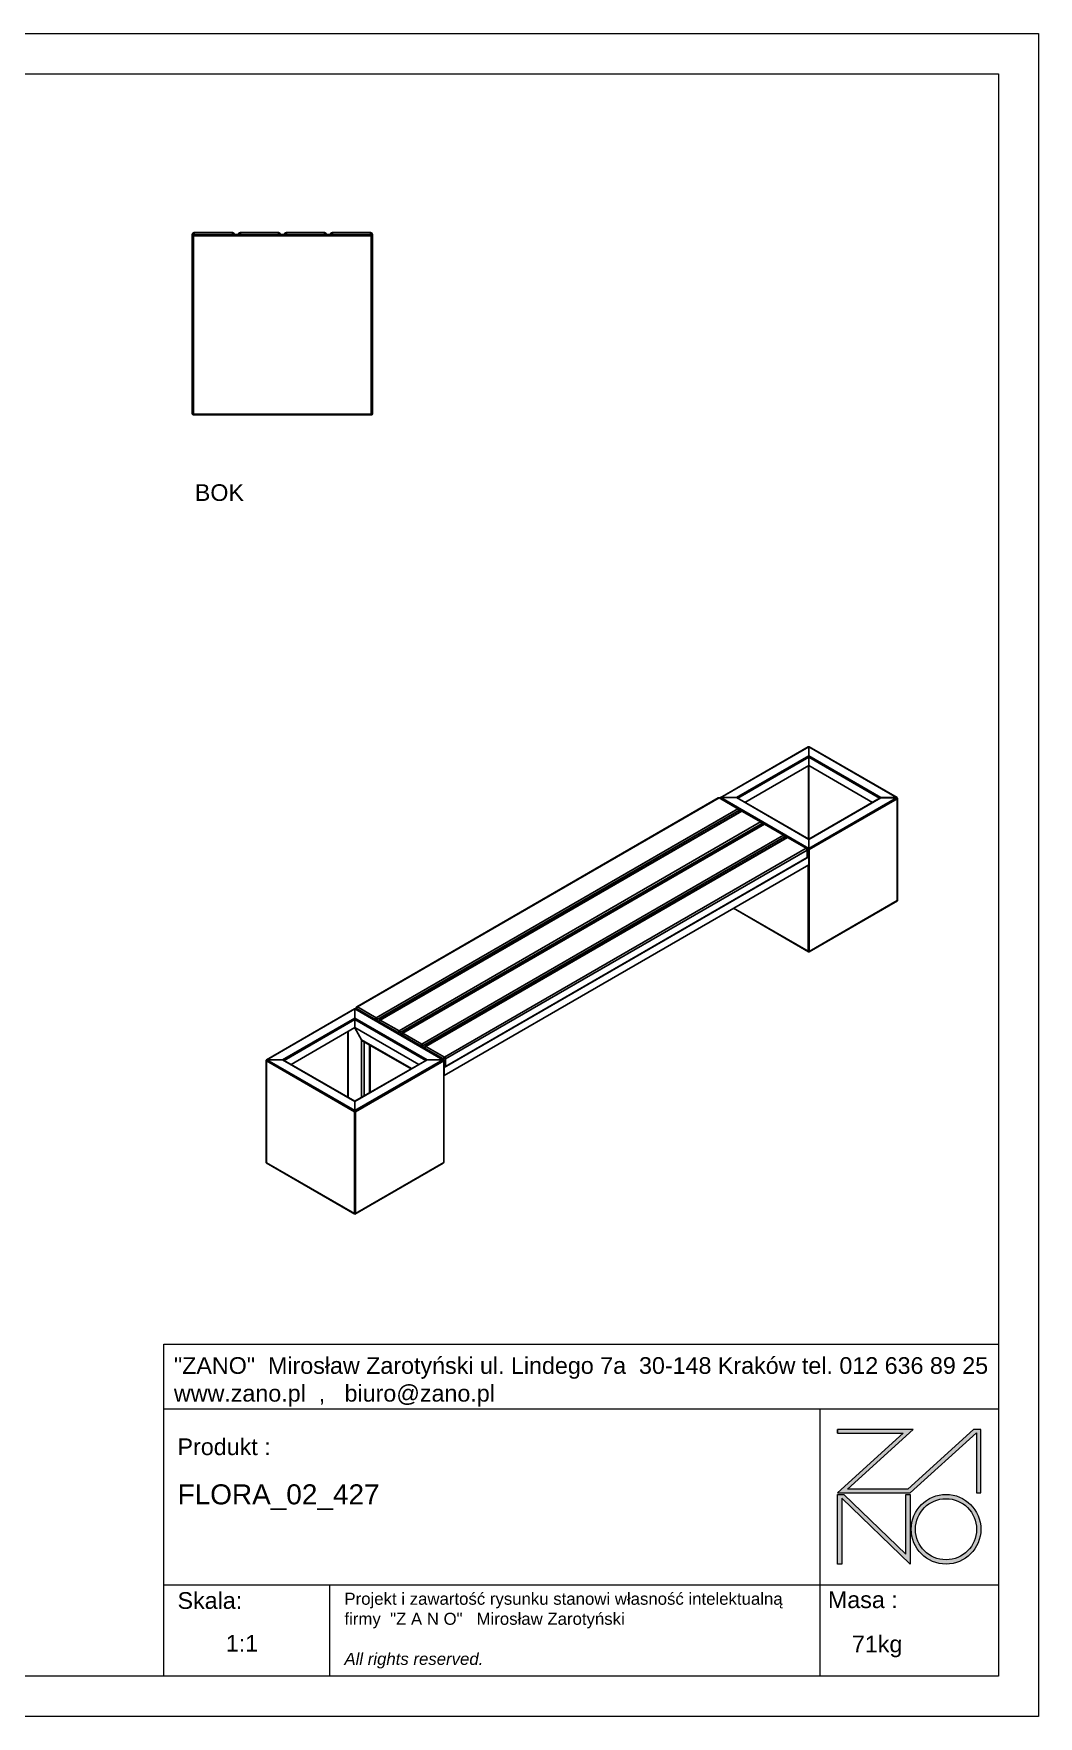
# Model space of a CAD drawing. Header units: millimetres. Extents: x -3518 to 2422, y -6371 to -2171.
# Drawn here: x -88 to 2422, y -6371 to -2171 of the extents above; entities that cross this region are included whole.
import ezdxf

# ---------------------------------------------------------------- set-up
doc = ezdxf.new("R2010")
doc.units = ezdxf.units.MM
doc.layers.add('tabelka', color=155, linetype='Continuous')
doc.layers.add('WYMIAR', color=96, linetype='Continuous')

# ---------------------------------------------------------------- blocks, each defined once
blk = doc.blocks.new('zano')
at = {"layer": 'Defpoints', "lineweight": 5}
for points in [[(6270.2, 3716.2), (6270.2, 3707.4), (6434.8, 3707.4), (6270.2, 3558.4), (6452.4, 3558.4), (6617.9, 3708.2), (6617.9, 3558.4), (6628.6, 3558.4), (6628.6, 3716.2), (6610.7, 3716.2), (6446.1, 3567.2), (6295.4, 3567.2), (6459.9, 3716.2), (6270.2, 3716.2), (6270.2, 3707.4)], [(6270.2, 3554.4), (6286.2, 3554.4), (6441.7, 3405.6), (6441.7, 3554.4), (6452.4, 3554.4), (6452.4, 3380.5), (6281, 3544.6), (6281, 3380.5), (6270.2, 3380.5)]]:
    blk.add_hatch(color=251, dxfattribs=at).paths.add_polyline_path(points)
h = blk.add_hatch(color=251, dxfattribs=at)
h.paths.add_polyline_path([(6454.7, 3467.4, 1), (6628.6, 3467.4, 1)])
h.paths.add_polyline_path([(6617.9, 3467.4, -1), (6465.4, 3467.4, -1)], flags=16)
at = {"layer": 'Defpoints', "color": 251, "lineweight": 5}
blk.add_lwpolyline([(6434.8, 3707.4), (6270.2, 3558.4), (6452.4, 3558.4), (6617.9, 3708.2), (6617.9, 3558.4), (6628.6, 3558.4), (6628.6, 3716.2), (6610.7, 3716.2), (6446.1, 3567.2), (6295.4, 3567.2), (6459.9, 3716.2), (6270.2, 3716.2), (6270.2, 3707.4), (6432.1, 3707.4)], dxfattribs=at)
for points in [[(6270.2, 3716.2), (6270.2, 3707.4), (6434.8, 3707.4), (6270.2, 3558.4), (6452.4, 3558.4), (6617.9, 3708.2), (6617.9, 3558.4), (6628.6, 3558.4), (6628.6, 3716.2), (6610.7, 3716.2), (6446.1, 3567.2), (6295.4, 3567.2), (6459.9, 3716.2), (6270.2, 3716.2), (6270.2, 3707.4)], [(6270.2, 3554.4), (6286.2, 3554.4), (6441.7, 3405.6), (6441.7, 3554.4), (6452.4, 3554.4), (6452.4, 3380.5), (6281, 3544.6), (6281, 3380.5), (6270.2, 3380.5)]]:
    blk.add_lwpolyline(points, close=True, dxfattribs=at)
for radius in [87, 76.3]:
    blk.add_circle((6541.7, 3467.4), radius, dxfattribs=at)
blk = doc.blocks.new('TABELA')
at = {"layer": 'tabelka', "lineweight": 5}
for p, q in [((4587.4, 3929.4), (6672.4, 3929.4)), ((4587.4, 3767.6), (4587.4, 3929.4)), ((4587.4, 3929.4), (6672.4, 3929.4)), ((6226.5, 3767.6), (6226.5, 3329)), ((4587.4, 3329), (6672.4, 3329)), ((5001.6, 3329), (5001.6, 3100.4)), ((6226.5, 3329), (6226.5, 3100.4))]:
    blk.add_line(p, q, dxfattribs=at)
blk.add_lwpolyline([(4587.4, 3767.6), (6672.4, 3767.6), (6672.4, 3100.4), (4587.4, 3100.4)], close=True, dxfattribs=at)
blk.add_blockref('zano', (0, 0))
at = {"layer": 'tabelka', "lineweight": 5, "attachment_point": 1}
for s, insert, char_height, width in [('{\\fArial|b0|i0|c238|p34;"ZANO"  Mirosław Zarotyński ul. Lindego 7a  30-148 Kraków tel. 012 636 89 25\\Pwww.zano.pl  ,   biuro@zano.pl}', (4613, 3896.9), 41.595, 2040.38), ('{\\fArial|b0|i0|c238|p34;Produkt : }', (4622, 3694.1), 41.595, 265.273), ('{\\fArial|b0|i0|c238|p34;FLORA_02_427 }', (4622, 3579.5), 50, 713.135), ('{\\fArial|b0|i0|c238|p34;Skala: }', (4622, 3310.3), 41.595, 191.675), ('{\\fArial|b0|i0|c238|p34;Masa :}', (6246.7, 3312.2), 41.595, 200.457), ('{\\fArial|b0|i0|c238|p34;1:1}', (4742.5, 3203.5), 41.595, 42.482), ('{\\fArial|b0|i0|c238|p34;71kg}', (6306.7, 3201.8), 41.595, 42.482)]:
    blk.add_mtext(s, dxfattribs=dict(at, insert=insert, char_height=char_height, width=width))
at = {"layer": 'tabelka', "color": 1, "lineweight": 5, "insert": (5038.9, 3308.9), "char_height": 30, "width": 1186.12, "attachment_point": 1}
blk.add_mtext('{\\fArial|b0|i0|c0|p34;Projekt i zawartość rysunku stanowi własność intelektualną firmy \\fArial|b0|i0|c238|p34; "Z A N O"   Mirosław Zarotyński\\fArial|b0|i1|c238|p34;\\P\\PAll rights reserved.}', dxfattribs=at)
blk = doc.blocks.new('izometria')
for p, q in [((-5038.4, 1759), (-5352.8, 1577.5)), ((-5350.9, 1577.6), (-5036.9, 1758.8)), ((-5036.9, 1758.8), (-5036.9, 1726.5)), ((-5036.8, 1758.8), (-4723, 1577.6)), ((-5036.8, 1726.5), (-5036.8, 1758.8)), ((-4721.4, 1577.7), (-5035.4, 1759)), ((-5295, 1577.6), (-5036.9, 1726.5)), ((-5036.9, 1721.6), (-5289.9, 1575.6)), ((-5036.9, 1692.2), (-5264.4, 1560.9)), ((-5037.6, 1691.9), (-5037.6, 1430)), ((-5036.9, 1721.6), (-5036.9, 1692.2)), ((-5036.8, 1726.5), (-4778.9, 1577.6)), ((-5036.8, 1692.2), (-5036.8, 1721.6)), ((-4783.9, 1575.6), (-5036.8, 1721.6)), ((-4809.4, 1560.9), (-5036.8, 1692.2)), ((-5036.2, 1430), (-5036.2, 1691.9)), ((-5359.4, 1576.8), (-6649.8, 831.8)), ((-5356.9, 1576.5), (-6647.3, 831.6)), ((-5289.7, 1537.8), (-5356.9, 1576.5)), ((-5287.2, 1538), (-5354.4, 1576.8)), ((-5350.9, 1577.6), (-5036.9, 1396.3)), ((-5350.9, 1577.6), (-5350.9, 1577.6)), ((-5295, 1577.6), (-5350.9, 1577.6)), ((-5036.9, 1428.6), (-5295, 1577.6)), ((-5036.9, 1429.6), (-5292, 1576.8)), ((-4723, 1577.5), (-5036.9, 1396.3)), ((-4778.9, 1577.5), (-5036.9, 1428.6)), ((-4781.9, 1576.8), (-5036.9, 1429.6)), ((-4720.8, 1573.9), (-5035.5, 1392.2)), ((-4778.9, 1577.6), (-4778.9, 1577.5)), ((-4723, 1577.6), (-4778.9, 1577.6)), ((-4778.9, 1577.5), (-4723, 1577.5)), ((-4721.5, 1576), (-4720.8, 1576.3)), ((-4720.8, 1573.9), (-4720.8, 1210.5)), ((-4719.9, 1211.7), (-4719.9, 1575.1)), ((-6580.2, 792.8), (-5289.7, 1537.8)), ((-5286.2, 1531.6), (-6576.6, 786.7)), ((-5278, 1529.8), (-6568.5, 784.9)), ((-5275.5, 1529.6), (-6566, 784.6)), ((-5286.2, 1525.2), (-5286.2, 1531.6)), ((-5277.3, 1530.2), (-5284.8, 1534.5)), ((-5284.7, 1526), (-5284.7, 1533.7)), ((-5208.4, 1490.8), (-5275.5, 1529.6)), ((-5205.9, 1491.1), (-5273, 1529.8)), ((-6498.8, 745.8), (-5208.4, 1490.8)), ((-5204.8, 1484.7), (-6495.3, 739.7)), ((-5196.7, 1482.9), (-6487.2, 737.9)), ((-5194.2, 1482.7), (-6484.7, 737.7)), ((-6417.5, 698.9), (-5127.1, 1443.9)), ((-5204.8, 1478.2), (-5204.8, 1484.7)), ((-5196, 1483.3), (-5203.4, 1487.6)), ((-5203.4, 1479.1), (-5203.4, 1486.7)), ((-5127.1, 1443.9), (-5194.2, 1482.7)), ((-5124.6, 1444.1), (-5191.7, 1482.9)), ((-5114.7, 1436.3), (-5122.1, 1440.6)), ((-5123.5, 1437.7), (-6414, 692.8)), ((-5115.4, 1436), (-6405.9, 691)), ((-5112.9, 1435.7), (-6403.4, 690.7)), ((-6336.2, 652), (-5045.7, 1396.9)), ((-5042.2, 1390.8), (-6332.7, 645.8)), ((-5123.5, 1431.3), (-5123.5, 1437.7)), ((-5122.1, 1432.1), (-5122.1, 1439.8)), ((-5045.7, 1396.9), (-5112.9, 1435.7)), ((-5043.2, 1397.2), (-5110.4, 1436)), ((-5042.2, 1363.9), (-5042.2, 1390.8)), ((-5038.3, 1392.2), (-5040.8, 1393.7)), ((-5040.7, 1365.9), (-5040.7, 1392.8)), ((-5036.9, 1393.1), (-5038.3, 1392.2)), ((-5038.3, 1392.2), (-5038.3, 1367.7)), ((-5036.9, 1428.6), (-5036.9, 1396.3)), ((-5036.9, 1428.6), (-5036.9, 1396.3)), ((-5036.9, 1396.3), (-5036.9, 1394.7)), ((-5036.9, 1394.7), (-5036.9, 1396.3)), ((-5036.9, 1393.1), (-5036.9, 1366.9)), ((-5036.9, 1393.1), (-5035.5, 1392.2)), ((-5036.9, 1393.1), (-5036.9, 1029.7)), ((-5035.5, 1392.2), (-5035.5, 1028.9)), ((-5036.9, 1366.9), (-6338, 615.8)), ((-5036.9, 1338.3), (-6338, 587.2)), ((-6332.7, 618.9), (-5042.2, 1363.9)), ((-5040.7, 1369.1), (-5036.9, 1366.9)), ((-5036.9, 1366.9), (-5040.7, 1366.9)), ((-5038.3, 1337.5), (-5038.3, 1029.7)), ((-5036.9, 1338.3), (-5036.9, 1366.9)), ((-5036.9, 1338.3), (-5036.9, 1030.5)), ((-5035.5, 1028.9), (-4720.8, 1210.5)), ((-4720.1, 1210.1), (-5035.5, 1028.1)), ((-4720.1, 1210.1), (-4720.1, 1211.2)), ((-5305.8, 1183.1), (-5037.7, 1028.3)), ((-5304.9, 1183.6), (-5038.3, 1029.7)), ((-5036.9, 1030.5), (-5038.3, 1029.7)), ((-5036.9, 1030.5), (-5036.9, 1030.5)), ((-5036.9, 1030.5), (-5036.9, 1030.5)), ((-5036.9, 1029.7), (-5035.5, 1028.9)), ((-5036.9, 1028.2), (-5036.6, 1029.5)), ((-5036.9, 1028.2), (-5036.2, 1027.8)), ((-5036.2, 1027.8), (-5035.9, 1029.1)), ((-6657.2, 824.4), (-6971.6, 642.9)), ((-6970.1, 642.8), (-6656.2, 824)), ((-6914.2, 642.8), (-6656.2, 791.8)), ((-6656.2, 786.9), (-6909.1, 640.8)), ((-6656.2, 791.8), (-6656.2, 824)), ((-6342.2, 642.8), (-6656.2, 824)), ((-6656.2, 791.8), (-6398.1, 642.8)), ((-6656.2, 757.5), (-6656.2, 786.9)), ((-6403.2, 640.8), (-6656.2, 786.9)), ((-6340.2, 642.6), (-6655.2, 824.5)), ((-6652.3, 827.5), (-6652.3, 822.8)), ((-6583.7, 786.7), (-6650.9, 825.4)), ((-6650.9, 825.4), (-6650.9, 822)), ((-6647.3, 831.6), (-6580.2, 792.8)), ((-6583.7, 783.2), (-6583.7, 786.7)), ((-6576.6, 786.7), (-6576.6, 779.1)), ((-6571, 780.5), (-6571, 775.9)), ((-6566, 784.6), (-6498.8, 745.8)), ((-6656.2, 757.5), (-6883.7, 626.1)), ((-6681.8, 742.7), (-6681.8, 509.6)), ((-6679.9, 743.8), (-6679.9, 508.5)), ((-6657.1, 757), (-6632.4, 714.3)), ((-6428.7, 626.1), (-6656.2, 757.5)), ((-6502.4, 739.7), (-6569.6, 778.5)), ((-6569.6, 778.5), (-6569.6, 775)), ((-6502.4, 736.2), (-6502.4, 739.7)), ((-6495.3, 739.7), (-6495.3, 732.2)), ((-6489.7, 733.6), (-6489.7, 728.9)), ((-6421.1, 692.8), (-6488.2, 731.6)), ((-6488.2, 731.6), (-6488.2, 728.1)), ((-6484.7, 737.7), (-6417.5, 698.9)), ((-6632.4, 714.3), (-6632.4, 508.5)), ((-6454.2, 611.4), (-6632.4, 714.3)), ((-6627.9, 709.5), (-6456.1, 610.3)), ((-6623.4, 706.9), (-6623.4, 513.7)), ((-6604.1, 695.8), (-6604.1, 524.8)), ((-6602.3, 525.9), (-6602.3, 694.7)), ((-6421.1, 689.3), (-6421.1, 692.8)), ((-6414, 692.8), (-6414, 685.2)), ((-6408.4, 686.7), (-6408.4, 682)), ((-6339.7, 645.8), (-6406.9, 684.6)), ((-6406.9, 684.6), (-6406.9, 681.1)), ((-6403.4, 690.7), (-6336.2, 652)), ((-6973.1, 640.3), (-6973.1, 277)), ((-6971.6, 641.2), (-6972.2, 641.5)), ((-6658.3, 457.9), (-6972.2, 639.1)), ((-6972.2, 639.1), (-6972.2, 275.7)), ((-6914.2, 642.8), (-6970.1, 642.8)), ((-6656.2, 461.6), (-6970.1, 642.7)), ((-6970.1, 642.7), (-6914.2, 642.7)), ((-6914.2, 642.7), (-6914.2, 642.8)), ((-6656.2, 493.8), (-6914.2, 642.7)), ((-6656.2, 494.8), (-6911.2, 642)), ((-6342.2, 642.8), (-6656.1, 461.6)), ((-6398.1, 642.8), (-6656.1, 493.8)), ((-6401.1, 642.1), (-6656.1, 494.8)), ((-6339.4, 639.5), (-6654.1, 457.9)), ((-6342.2, 642.8), (-6398.1, 642.8)), ((-6339.9, 640.8), (-6339.4, 641.1)), ((-6339.7, 642.2), (-6339.7, 645.8)), ((-6339.4, 639.5), (-6339.4, 641.1)), ((-6339.4, 276.1), (-6339.4, 639.5)), ((-6338, 615.8), (-6339.4, 616.6)), ((-6338, 615.8), (-6338, 618.2)), ((-6338, 587.2), (-6338, 615.8)), ((-6332.7, 645.8), (-6332.7, 618.9)), ((-6338, 587.2), (-6339.4, 588.1)), ((-6656.2, 493.8), (-6656.2, 461.6)), ((-6656.1, 461.6), (-6656.1, 493.8)), ((-6656.9, 458.7), (-6658.3, 457.9)), ((-6658.3, 94.5), (-6658.3, 457.9)), ((-6655.6, 459.3), (-6656.8, 458.7)), ((-6656.2, 459.9), (-6656.2, 461.6)), ((-6656.1, 459.9), (-6656.1, 461.6)), ((-6655.5, 458.7), (-6654.1, 457.9)), ((-6654.1, 94.5), (-6654.1, 457.9)), ((-6973, 275.3), (-6973, 276.4)), ((-6656.2, 92.5), (-6973, 275.3)), ((-6658.3, 94.5), (-6972.2, 275.7)), ((-6340.8, 274.5), (-6656.2, 92.5)), ((-6654.1, 94.5), (-6339.4, 276.1)), ((-6340.1, 275.1), (-6340.3, 275.6)), ((-6656.2, 92.5), (-6656.2, 94))]:
    blk.add_line(p, q)
at = {"flags": 128}
for points in [[(-5036.8, 1758.1), (-5036.9, 1758.1), (-5036.9, 1758.1)], [(-5036.8, 1756.9), (-5036.9, 1756.9), (-5036.9, 1756.9)], [(-5036.9, 1726.5), (-5036.9, 1726), (-5036.9, 1725.4), (-5036.9, 1724.8), (-5036.9, 1724.1), (-5036.9, 1723.4), (-5036.9, 1722.7), (-5036.9, 1722.2), (-5036.9, 1721.6)], [(-5036.8, 1721.6), (-5036.8, 1722.1), (-5036.8, 1722.6), (-5036.8, 1723.2), (-5036.8, 1723.8), (-5036.8, 1724.4), (-5036.8, 1725), (-5036.8, 1725.5), (-5036.8, 1726.1), (-5036.8, 1726.5)], [(-5036.9, 1429.6), (-5036.9, 1429.6), (-5036.9, 1429.5), (-5036.9, 1429.3), (-5036.9, 1429), (-5036.9, 1428.6)], [(-5036.9, 1428.6), (-5036.9, 1429), (-5036.9, 1429.3), (-5036.9, 1429.5), (-5036.9, 1429.6), (-5036.9, 1429.6)], [(-5036.9, 1394.7), (-5036.9, 1394.5), (-5036.9, 1394.4), (-5036.9, 1394.2), (-5036.9, 1394), (-5036.9, 1393.8), (-5036.9, 1393.6), (-5036.9, 1393.4), (-5036.9, 1393.2), (-5036.9, 1393.1)], [(-5038.3, 1029.7), (-5038.3, 1029.3), (-5038.2, 1029), (-5038.1, 1028.7), (-5037.9, 1028.5), (-5037.7, 1028.3), (-5037.5, 1028.2), (-5037.2, 1028.2), (-5036.9, 1028.2)], [(-6656.2, 786.9), (-6656.2, 787.3), (-6656.2, 787.9), (-6656.2, 788.4), (-6656.2, 789), (-6656.2, 789.6), (-6656.2, 790.2), (-6656.2, 790.8), (-6656.2, 791.3), (-6656.2, 791.8)], [(-6656.2, 791.8), (-6656.2, 791.3), (-6656.2, 790.8), (-6656.2, 790.2), (-6656.2, 789.6), (-6656.2, 789), (-6656.2, 788.4), (-6656.2, 787.9), (-6656.2, 787.3), (-6656.2, 786.9)], [(-6656.2, 494.8), (-6656.2, 494.8), (-6656.2, 494.7), (-6656.2, 494.5), (-6656.2, 494.2), (-6656.2, 493.8)], [(-6656.1, 493.8), (-6656.1, 494.2), (-6656.1, 494.6), (-6656.1, 494.8), (-6656.1, 494.8)]]:
    blk.add_lwpolyline(points, dxfattribs=at)
for centre, radius, start, end in [((-5356.9, 1572.5), 5, 60.00269, 119.99731), ((-5358.3, 1574.5), 2.51, 54.38247, 114.30751), ((-5355.4, 1574.5), 2.51, 65.69196, 125.61853), ((-4721.3, 1575.1), 1.31, 290.77509, 69.22442), ((-5288.2, 1535.7), 2.51, 65.69196, 125.61853), ((-5293.8, 1531.3), 7.68, 2.6056, 57.39445), ((-5289.7, 1533.7), 5, 0, 60.00269), ((-5287.2, 1533.9), 2.51, 294.37219, 354.30824), ((-5275.5, 1525.5), 5, 60.00269, 119.99731), ((-5277, 1527.6), 2.51, 54.38277, 114.30709), ((-5274.1, 1527.6), 2.51, 65.69196, 125.61853), ((-5206.9, 1488.8), 2.51, 65.69196, 125.61853), ((-5212.5, 1484.3), 7.68, 2.60556, 57.39447), ((-5208.4, 1486.7), 5, 0, 60.00269), ((-5205.9, 1487), 2.51, 294.37218, 354.30806), ((-5194.2, 1478.6), 5, 60.00269, 119.99731), ((-5195.7, 1480.6), 2.51, 54.3828, 114.30709), ((-5192.8, 1480.6), 2.51, 65.69196, 125.61853), ((-5125.6, 1441.8), 2.51, 65.69196, 125.61853), ((-5131.2, 1437.4), 7.68, 2.60557, 57.39448), ((-5127.1, 1439.8), 5, 0, 60.00269), ((-5124.6, 1440), 2.51, 294.37239, 354.30776), ((-5112.9, 1431.6), 5, 60.00269, 119.99731), ((-5114.4, 1433.7), 2.51, 54.38277, 114.30709), ((-5111.4, 1433.7), 2.51, 65.69196, 125.61853), ((-5044.3, 1394.9), 2.51, 65.69196, 125.61853), ((-5049.9, 1390.5), 7.68, 2.60542, 57.39458), ((-5045.7, 1392.8), 5, 360, 60.00269), ((-5043.2, 1393.1), 2.51, 294.37179, 354.30809), ((-5043.2, 1366.2), 2.51, 294.37179, 354.30809), ((-4721.4, 1211.9), 1.51, 294.3745, 354.3019), ((-5036.6, 1029.9), 2.15, 280.63303, 300.89526), ((-6647.3, 827.5), 5, 119.99731, 180), ((-6649.8, 827.7), 2.51, 185.69424, 245.62634), ((-6643.2, 825.1), 7.68, 122.60549, 177.39451), ((-6648.8, 829.5), 2.51, 54.38247, 114.30751), ((-6576, 786.3), 7.68, 122.60549, 177.39451), ((-6580.2, 793.5), 7.69, 242.60963, 297.39032), ((-6584.3, 786.3), 7.68, 2.6056, 57.39445), ((-6566, 780.5), 5, 119.99731, 180), ((-6568.5, 780.8), 2.51, 185.69436, 245.62622), ((-6561.9, 778.2), 7.68, 122.60549, 177.39451), ((-6567.5, 782.6), 2.51, 54.38277, 114.30709), ((-6494.7, 739.4), 7.68, 122.60549, 177.39451), ((-6498.8, 746.5), 7.69, 242.60961, 297.39036), ((-6503, 739.4), 7.68, 2.60556, 57.39447), ((-6484.7, 733.6), 5, 119.99731, 180), ((-6487.2, 733.8), 2.51, 185.69424, 245.62627), ((-6480.6, 731.2), 7.68, 122.60549, 177.39451), ((-6486.2, 735.6), 2.51, 54.3828, 114.30709), ((-6413.4, 692.4), 7.68, 122.60549, 177.39451), ((-6417.5, 699.6), 7.69, 242.6096, 297.39035), ((-6421.7, 692.4), 7.68, 2.60557, 57.39448), ((-6403.4, 686.7), 5, 119.99731, 180), ((-6405.9, 686.9), 2.51, 185.69407, 245.6264), ((-6399.2, 684.3), 7.68, 122.60549, 177.39451), ((-6404.8, 688.7), 2.51, 54.38277, 114.30709), ((-6971.8, 640.3), 1.31, 110.78328, 249.21642), ((-6332.1, 645.5), 7.68, 122.60549, 177.39451), ((-6336.2, 652.7), 7.69, 242.6095, 297.3905), ((-6336.2, 625.8), 7.77, 245.95798, 297.20525), ((-6340.3, 645.5), 7.68, 2.60542, 57.39458), ((-6656.2, 461.9), 4.61, 242.60972, 297.39037), ((-6656.2, 460), 1.54, 242.6102, 297.38973), ((-6971.6, 277.1), 1.51, 185.6945, 245.62548), ((-6342.6, 277.6), 3.55, 300.54373, 315.03694), ((-6656.2, 98.6), 4.61, 242.60972, 297.39037)]:
    blk.add_arc(centre, radius, start, end)
for centre, major_axis, ratio, start_param, end_param in [((-5350.9, 1575.1), (2.49, 1.88), 0.711574, 1.079343, 1.965836), ((-5295, 1575.1), (4.24, 0), 0.577382, 0.785479, 1.570796), ((-4778.9, 1575.1), (4.24, 0), 0.577382, 1.570796, 2.538934), ((-4778.9, 1575.1), (4.24, 0), 0.577382, 1.570796, 2.356113), ((-5036.9, 1393.9), (0.91, 2.92), 0.368996, 0.702745, 2.273541), ((-6656.2, 821.6), (0.91, 2.92), 0.368996, 6.200613, 6.98593), ((-6627.9, 716.9), (-4.53, 7.84), 0.577335, 1.570756, 2.356235), ((-6627.9, 716.9), (-4.53, 7.84), 0.577335, 1.570756, 2.356235), ((-6914.2, 640.4), (4.24, 0), 0.577382, 0.602658, 1.570796), ((-6914.2, 640.3), (4.24, 0), 0.577382, 0.785479, 1.570796), ((-6398.1, 640.3), (4.24, 0), 0.577382, 1.570796, 2.356113), ((-6398.1, 640.3), (4.24, 0), 0.577382, 1.570796, 2.356113), ((-6342.2, 640.3), (2.49, 1.88), 0.711574, 5.791732, 7.362529)]:
    blk.add_ellipse(centre, major_axis=major_axis, ratio=ratio, start_param=start_param, end_param=end_param)
for points, knots in [([(-5036.9, 1758.8), (-5037.2, 1758.9), (-5037.8, 1759.1), (-5038.3, 1759.1), (-5038.4, 1758.9), (-5038.4, 1758.9)], [0, 0, 0, 0, 0.499964, 0.999922, 1, 1, 1, 1]), ([(-5035.4, 1758.9), (-5035.4, 1758.9), (-5035.4, 1759.3), (-5036.1, 1759.1), (-5036.6, 1758.9), (-5036.8, 1758.8)], [0, 0, 0, 0, 0.000064, 0.499987, 1, 1, 1, 1]), ([(-5353.6, 1576.3), (-5353.5, 1576.5), (-5353.4, 1577), (-5352.9, 1577.5), (-5352.1, 1577.7), (-5351.4, 1577.7), (-5351, 1577.6), (-5350.9, 1577.6)], [0, 0, 0, 0, 0.136815, 0.408693, 0.695725, 0.845849, 1, 1, 1, 1]), ([(-4723, 1577.6), (-4722.7, 1577.7), (-4722.1, 1578), (-4721.4, 1577.8), (-4720.9, 1577.2), (-4720.9, 1576.6), (-4720.8, 1576.3)], [0, 0, 0, 0, 0.250029, 0.500014, 0.750017, 1, 1, 1, 1]), ([(-4720.8, 1573.9), (-4720.9, 1574.2), (-4720.9, 1574.9), (-4721.4, 1576), (-4722.1, 1576.9), (-4722.7, 1577.3), (-4723, 1577.5)], [0, 0, 0, 0, 0.249999, 0.499998, 0.749998, 1, 1, 1, 1]), ([(-5036.9, 1396.3), (-5036.8, 1396.2), (-5036.6, 1395.9), (-5036.2, 1395.3), (-5035.9, 1394.5), (-5035.6, 1393.6), (-5035.5, 1392.8), (-5035.5, 1392.4), (-5035.5, 1392.2)], [0, 0, 0, 0, 0.163333, 0.301083, 0.499179, 0.723157, 0.854997, 1, 1, 1, 1]), ([(-5036.9, 1394.7), (-5036.9, 1394.5), (-5036.9, 1394.3), (-5036.9, 1393.9), (-5036.9, 1393.5), (-5036.9, 1393.3), (-5036.9, 1393.1), (-5036.9, 1393.1)], [0, 0, 0, 0, 0.335519, 0.545845, 0.757176, 0.874165, 1, 1, 1, 1]), ([(-6656.2, 824), (-6656.3, 824.1), (-6656.5, 824.4), (-6656.8, 824.5), (-6657.1, 824.6), (-6657.2, 824.4), (-6657.2, 824.4)], [0, 0, 0, 0, 0.321209, 0.592075, 0.981636, 1, 1, 1, 1]), ([(-6972.2, 641.5), (-6972.2, 641.9), (-6972.2, 642.2), (-6972, 642.6), (-6971.8, 642.8), (-6971.4, 643.1), (-6971.2, 643.1), (-6970.6, 643.1), (-6970.4, 643), (-6970.1, 642.8)], [0, 0, 0, 0, 0.25, 0.25, 0.5, 0.5, 0.75, 0.75, 1, 1, 1, 1]), ([(-6970.1, 642.7), (-6970.4, 642.6), (-6970.6, 642.4), (-6971.2, 641.8), (-6971.4, 641.5), (-6971.8, 640.8), (-6972, 640.5), (-6972.2, 639.8), (-6972.2, 639.4), (-6972.2, 639.1)], [0, 0, 0, 0, 0.25, 0.25, 0.5, 0.5, 0.75, 0.75, 1, 1, 1, 1]), ([(-6339.4, 639.5), (-6339.4, 639.5), (-6339.4, 639.6), (-6339.4, 639.8), (-6339.5, 639.9), (-6339.5, 640), (-6339.5, 640.2), (-6339.6, 640.3), (-6339.7, 640.5), (-6339.7, 640.6), (-6339.8, 640.8), (-6339.9, 640.9), (-6340, 641.1), (-6340.1, 641.2), (-6340.2, 641.4), (-6340.3, 641.5), (-6340.5, 641.6), (-6340.6, 641.8), (-6340.7, 641.9), (-6340.9, 642), (-6341, 642.2), (-6341.2, 642.3), (-6341.3, 642.4), (-6341.5, 642.5), (-6341.7, 642.6), (-6341.9, 642.6), (-6342, 642.7), (-6342.2, 642.8), (-6342.2, 642.8)], [0, 0, 0, 0, 0.034544, 0.069383, 0.104519, 0.139955, 0.175693, 0.211737, 0.248088, 0.284749, 0.321722, 0.359009, 0.396613, 0.434536, 0.47278, 0.511346, 0.550237, 0.589455, 0.629002, 0.668879, 0.709089, 0.749632, 0.790511, 0.831728, 0.873283, 0.91518, 0.957418, 1, 1, 1, 1]), ([(-6658.3, 457.9), (-6658.3, 458.2), (-6658.2, 458.5), (-6658, 459.3), (-6657.9, 459.6), (-6657.5, 460.3), (-6657.3, 460.6), (-6656.8, 461.2), (-6656.5, 461.4), (-6656.2, 461.6)], [0, 0, 0, 0, 0.25, 0.25, 0.5, 0.5, 0.75, 0.75, 1, 1, 1, 1]), ([(-6656.9, 458.7), (-6656.9, 458.8), (-6656.9, 458.9), (-6656.8, 459.1), (-6656.8, 459.3), (-6656.6, 459.5), (-6656.6, 459.6), (-6656.4, 459.8), (-6656.3, 459.9), (-6656.2, 459.9)], [0, 0, 0, 0, 0.25, 0.25, 0.5, 0.5, 0.75, 0.75, 1, 1, 1, 1]), ([(-6656.1, 461.6), (-6655.8, 461.4), (-6655.6, 461.2), (-6655.1, 460.6), (-6654.8, 460.3), (-6654.5, 459.6), (-6654.3, 459.3), (-6654.1, 458.5), (-6654, 458.2), (-6654.1, 457.9)], [0, 0, 0, 0, 0.25, 0.25, 0.5, 0.5, 0.75, 0.75, 1, 1, 1, 1]), ([(-6656.1, 459.9), (-6656, 459.9), (-6655.9, 459.8), (-6655.8, 459.6), (-6655.7, 459.5), (-6655.6, 459.3), (-6655.5, 459.1), (-6655.5, 458.9), (-6655.5, 458.8), (-6655.5, 458.7)], [0, 0, 0, 0, 0.25, 0.25, 0.5, 0.5, 0.75, 0.75, 1, 1, 1, 1])]:
    blk.add_open_spline(points, degree=3, knots=knots)
blk = doc.blocks.new('bok')
for p, q in [((1247.5, -990.8), (1247.5, -987.8)), ((1247.5, -987.8), (1250.5, -987.8)), ((1247.5, -990.8), (1247.5, -1435.8)), ((1250.5, -990.8), (1247.5, -990.8)), ((1250.5, -987.8), (1250.5, -989.8)), ((1250.6, -987.8), (1250.5, -987.8)), ((1250.5, -990.8), (1250.5, -1435.8)), ((1694.5, -990.8), (1250.5, -990.8)), ((1694.4, -987.8), (1250.6, -987.8)), ((1252.5, -987.8), (1252.5, -982.8)), ((1252.5, -982.8), (1347.5, -982.8)), ((1347.5, -987.8), (1347.5, -982.8)), ((1367.5, -987.8), (1367.5, -982.8)), ((1367.5, -982.8), (1462.5, -982.8)), ((1462.5, -987.8), (1462.5, -982.8)), ((1482.5, -987.8), (1482.5, -982.8)), ((1482.5, -982.8), (1577.5, -982.8)), ((1577.5, -987.8), (1577.5, -982.8)), ((1597.5, -987.8), (1597.5, -982.8)), ((1597.5, -982.8), (1692.5, -982.8)), ((1692.5, -987.8), (1692.5, -982.8)), ((1694.5, -987.8), (1694.4, -987.8)), ((1694.5, -989.8), (1694.5, -987.8)), ((1694.5, -987.8), (1697.5, -987.8)), ((1694.5, -1435.8), (1694.5, -990.8)), ((1694.5, -990.8), (1697.5, -990.8)), ((1697.5, -987.8), (1697.5, -990.8)), ((1697.5, -990.8), (1697.5, -1435.8)), ((1697.5, -1435.8), (1697.5, -990.8)), ((1250.5, -1435.8), (1247.5, -1435.8)), ((1248.5, -1437.8), (1248.5, -1435.8)), ((1696.5, -1437.8), (1248.5, -1437.8)), ((1694.5, -1435.8), (1250.5, -1435.8)), ((1697.5, -1435.8), (1694.5, -1435.8)), ((1696.5, -1437.8), (1696.5, -1435.8)), ((1697.5, -1435.8), (1697.5, -1435.8))]:
    blk.add_line(p, q)
for centre, start, end in [((1252.5, -987.8), 90, 180), ((1347.5, -987.8), 0, 90), ((1367.5, -987.8), 90, 180), ((1462.5, -987.8), 0, 90), ((1482.5, -987.8), 90, 180), ((1577.5, -987.8), 0, 90), ((1597.5, -987.8), 90, 180), ((1692.5, -987.8), 0, 90)]:
    blk.add_arc(centre, 5, start, end)
for points in [[(1247.5, -990.8), (1247.5, -990.4), (1247.6, -990), (1247.9, -989.3), (1248.1, -989), (1248.7, -988.4), (1249, -988.2), (1249.7, -987.9), (1250.1, -987.8), (1250.5, -987.8)], [(1249.5, -990.8), (1249.5, -990.7), (1249.5, -990.5), (1249.6, -990.3), (1249.7, -990.2), (1249.9, -990), (1250, -989.9), (1250.2, -989.8), (1250.4, -989.8), (1250.5, -989.8)], [(1250.6, -987.8), (1250.6, -987.8), (1250.6, -987.9), (1250.6, -988.2), (1250.5, -988.4), (1250.5, -989), (1250.5, -989.3), (1250.5, -990), (1250.5, -990.4), (1250.5, -990.8)], [(1694.5, -990.8), (1694.5, -990.4), (1694.5, -990), (1694.5, -989.3), (1694.5, -989), (1694.5, -988.4), (1694.5, -988.2), (1694.4, -987.9), (1694.4, -987.8), (1694.4, -987.8)], [(1694.5, -987.8), (1694.9, -987.8), (1695.3, -987.9), (1696, -988.2), (1696.3, -988.4), (1696.9, -989), (1697.1, -989.3), (1697.4, -990), (1697.5, -990.4), (1697.5, -990.8)], [(1694.5, -989.8), (1694.6, -989.8), (1694.8, -989.8), (1695, -989.9), (1695.1, -990), (1695.3, -990.2), (1695.4, -990.3), (1695.5, -990.5), (1695.5, -990.7), (1695.5, -990.8)]]:
    blk.add_open_spline(points, degree=3, knots=[0, 0, 0, 0, 0.25, 0.25, 0.5, 0.5, 0.75, 0.75, 1, 1, 1, 1])

msp = doc.modelspace()

# ---------------------------------------------------------------- linework, layer by layer
at = {"layer": 'tabelka', "lineweight": 5}
for points in [[(-3517.61, -2171.1), (2422.39, -2171.1), (2422.39, -6371.1), (-3517.61, -6371.1)], [(-3417.61, -2271.1), (2322.39, -2271.1), (2322.39, -6271.1), (-3417.61, -6271.1)]]:
    msp.add_lwpolyline(points, close=True, dxfattribs=at)

# ---------------------------------------------------------------- block references
for name, p in [('bok', (-938.63, -1684.82)), ('TABELA', (-4349.99, -9371.5))]:
    msp.add_blockref(name, p)
at = {"xscale": 0.7, "yscale": 0.7, "zscale": 0.7}
msp.add_blockref('izometria', (5374.47, -5182.36), dxfattribs=at)

# ---------------------------------------------------------------- texts
at = {"layer": 'WYMIAR', "insert": (315.21, -3295.82), "char_height": 41.5951, "width": 196.5247, "attachment_point": 1}
msp.add_mtext('{\\f@Arial Unicode MS|b0|i0|c238|p34;BOK}', dxfattribs=at)

doc.saveas('drawing.dxf')
